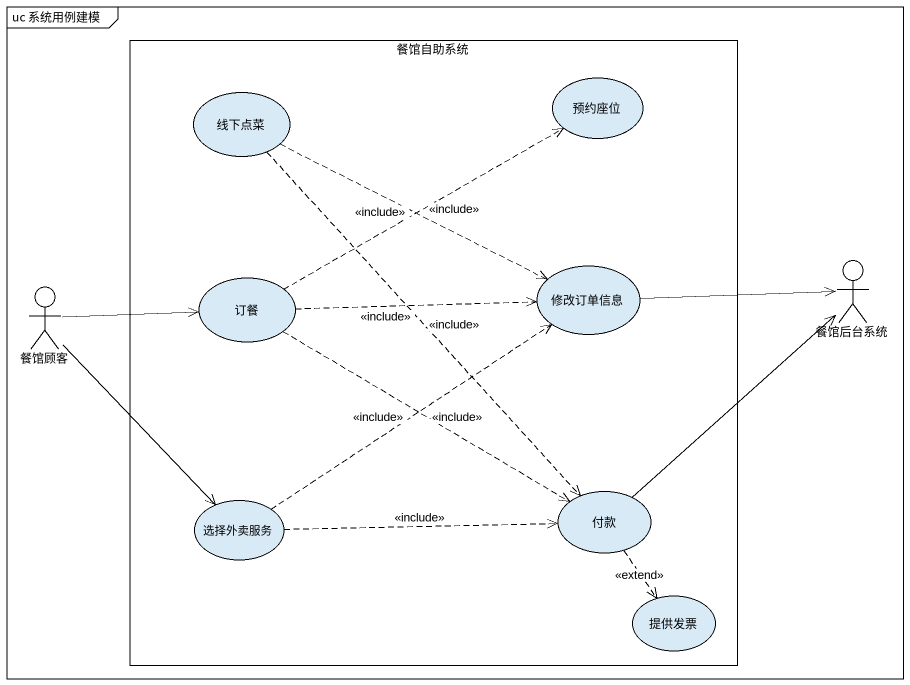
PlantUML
@startuml
mainframe uc 系统用例建模
rectangle 餐馆自助系统 {
  usecase 线下点菜
  usecase 预约座位
  usecase 订餐
  usecase 修改订单信息
  usecase 选择外卖服务
  usecase 付款
  usecase 提供发票
}
actor 餐馆后台系统
actor 餐馆顾客
线下点菜 .right.> 修改订单信息 : <<include>>
线下点菜 ..> 付款 : <<include>>
餐馆顾客 -right-> 订餐
餐馆顾客 --> 选择外卖服务
订餐 .right.> 预约座位 : <<include>>
订餐 .right.> 修改订单信息 : <<include>>
订餐 .right.> 付款 : <<include>>
修改订单信息 -right-> 餐馆后台系统
选择外卖服务 .up.> 修改订单信息 : <<include>>
选择外卖服务 .right.> 付款 : <<include>>
付款 -up-> 餐馆后台系统
付款 ..> 提供发票 : <<extend>>
@enduml
